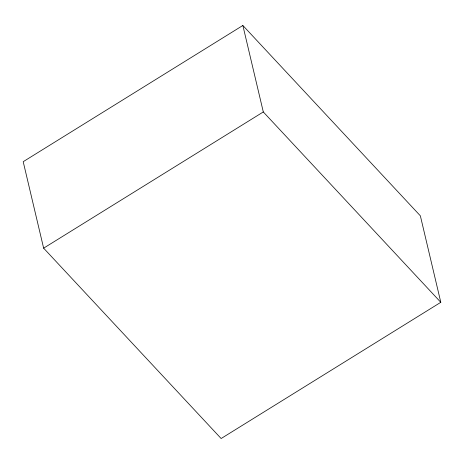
<?xml version="1.0" encoding="UTF-8"?>
<svg xmlns="http://www.w3.org/2000/svg" width="464" height="464" viewBox="0 0 464 464"><rect width="100%" height="100%" fill="white"/><g stroke="black" fill="none" stroke-linecap="round" stroke-linejoin="round"><path stroke-width="0.7" d="M242.863 25.474L23.2 161.692L43.639 248.165L221.137 438.526L440.8 302.308L420.361 215.835L242.863 25.474L263.303 111.946L440.8 302.308M43.639 248.165L263.303 111.946"/></g></svg>
